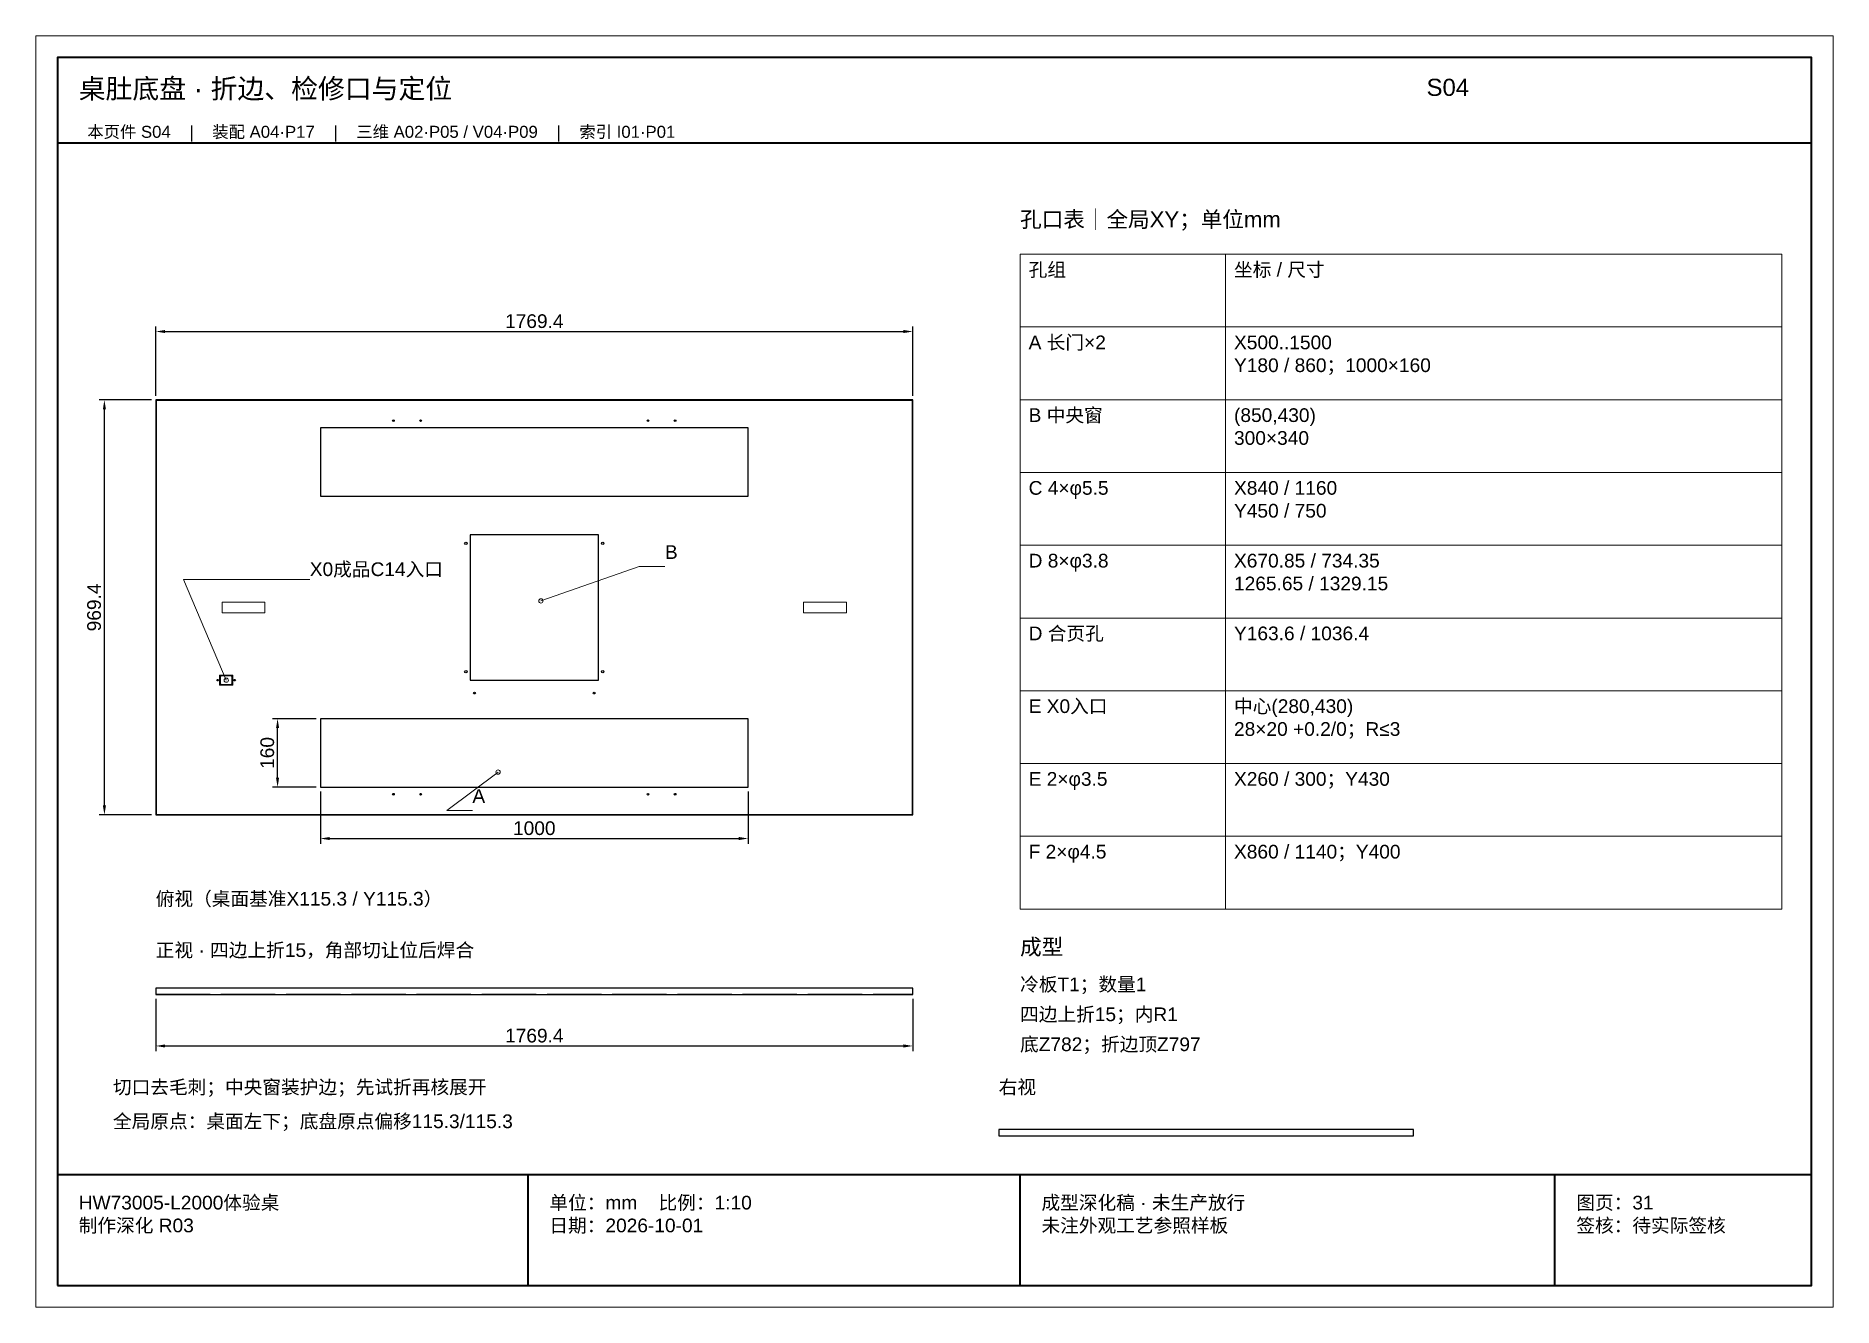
# Paper-space layout 'S04' of a CAD drawing. Header units: millimetres. Extents: x 0 to 420, y 0 to 297.
# The model-space entities are those that its viewports show. They can reach past a viewport. Long polylines and large blocks are cut down to what shows.
import ezdxf

# ---------------------------------------------------------------- set-up
doc = ezdxf.new("R2010")
doc.units = ezdxf.units.MM
doc.linetypes.add('DASHED', pattern=[1.524, 1.27, -0.254])
for name, color, linetype, lineweight in [('DIM', 7, 'Continuous', 13), ('FRAME', 7, 'Continuous', 35), ('HIDDEN', 8, 'DASHED', 13), ('NOTE', 7, 'Continuous', 18), ('OUTLINE', 7, 'Continuous', 25)]:
    doc.layers.add(name, color=color, linetype=linetype, lineweight=lineweight)
doc.styles.add('CN', font='Arial Unicode.ttf')
doc.dimstyles.new('D10_A3', dxfattribs={"dimtxt": 32, "dimasz": 22, "dimexe": 12, "dimexo": 10, "dimgap": 8, "dimtad": 1, "dimdsep": 46, "dimtxsty": 'CN', "dimcen": 2.5, "dimclrd": 7, "dimclre": 7, "dimclrt": 7, "dimazin": 3, "dimtfac": 1, "dimtmove": 0, "dimatfit": 3})

msp = doc.modelspace()

# ---------------------------------------------------------------- linework, layer by layer
at = {"layer": 'DIM'}
for points in [[(182300, 2290), (182780, 2290), (182780, 2460), (182300, 2460)], [(182780, 2290), (184080, 2290), (184080, 2460), (182780, 2460)], [(182300, 2120), (182780, 2120), (182780, 2290), (182300, 2290)], [(182780, 2120), (184080, 2120), (184080, 2290), (182780, 2290)], [(182300, 1950), (182780, 1950), (182780, 2120), (182300, 2120)], [(182780, 1950), (184080, 1950), (184080, 2120), (182780, 2120)], [(182300, 1780), (182780, 1780), (182780, 1950), (182300, 1950)], [(182780, 1780), (184080, 1780), (184080, 1950), (182780, 1950)], [(182300, 1610), (182780, 1610), (182780, 1780), (182300, 1780)], [(182780, 1610), (184080, 1610), (184080, 1780), (182780, 1780)], [(182300, 1440), (182780, 1440), (182780, 1610), (182300, 1610)], [(182780, 1440), (184080, 1440), (184080, 1610), (182780, 1610)], [(182300, 1270), (182780, 1270), (182780, 1440), (182300, 1440)], [(182780, 1270), (184080, 1270), (184080, 1440), (182780, 1440)], [(182300, 1100), (182780, 1100), (182780, 1270), (182300, 1270)], [(182780, 1100), (184080, 1100), (184080, 1270), (182780, 1270)], [(182300, 930), (182780, 930), (182780, 1100), (182300, 1100)], [(182780, 930), (184080, 930), (184080, 1100), (182780, 1100)]]:
    msp.add_lwpolyline(points, close=True, dxfattribs=at)
for points in [[(181180, 1650), (181410, 1730), (181470, 1730)], [(180444.7, 1464.7), (180345, 1700), (180640, 1700)], [(181080, 1250), (180960, 1160), (181020, 1160)]]:
    msp.add_lwpolyline(points, dxfattribs=at)
for centre in [(181180, 1650), (180444.7, 1464.7), (181080, 1250)]:
    msp.add_circle(centre, 5, dxfattribs=at)
at = {"layer": 'FRAME'}
for p, q in [((180050, 2720), (184150, 2720)), ((180050, 310), (184150, 310)), ((181150, 50), (181150, 310)), ((182300, 50), (182300, 310)), ((183550, 50), (183550, 310))]:
    msp.add_line(p, q, dxfattribs=at)
msp.add_lwpolyline([(180050, 50), (184150, 50), (184150, 2920), (180050, 2920)], close=True, dxfattribs=at)
at = {"layer": 'HIDDEN'}
msp.add_line((180280, 731), (182049.4, 731), dxfattribs=at)
for points in [[(180435.2, 1622.2), (180535.2, 1622.2), (180535.2, 1647.2), (180435.2, 1647.2)], [(181794.2, 1622.2), (181894.2, 1622.2), (181894.2, 1647.2), (181794.2, 1647.2)], [(180429.1, 1452.95), (180460.3, 1452.95), (180460.3, 1476.45), (180429.1, 1476.45)]]:
    msp.add_lwpolyline(points, close=True, dxfattribs=at)
at = {"layer": 'OUTLINE'}
for p, q in [((180430.7, 1471.7), (180430.7, 1457.7)), ((180455.7, 1474.7), (180433.7, 1474.7)), ((180458.7, 1457.7), (180458.7, 1471.7)), ((180433.7, 1454.7), (180455.7, 1454.7))]:
    msp.add_line(p, q, dxfattribs=at)
for points in [[(180280, 1150), (182049.4, 1150), (182049.4, 2119.4), (180280, 2119.4)], [(180281, 1151), (182048.4, 1151), (182048.4, 2118.4), (180281, 2118.4)], [(180664.7, 1894.7), (181664.7, 1894.7), (181664.7, 2054.7), (180664.7, 2054.7)], [(181014.7, 1464.7), (181314.7, 1464.7), (181314.7, 1804.7), (181014.7, 1804.7)], [(180664.7, 1214.7), (181664.7, 1214.7), (181664.7, 1374.7), (180664.7, 1374.7)], [(180280, 730), (182049.4, 730), (182049.4, 745), (180280, 745)], [(182250, 400), (183219.4, 400), (183219.4, 415), (182250, 415)]]:
    msp.add_lwpolyline(points, close=True, dxfattribs=at)
for centre, radius in [((180835.55, 2071.1), 1.9), ((180899.05, 2071.1), 1.9), ((181430.35, 2071.1), 1.9), ((181493.85, 2071.1), 1.9), ((181004.7, 1784.7), 2.75), ((181324.7, 1784.7), 2.75), ((181004.7, 1484.7), 2.75), ((181324.7, 1484.7), 2.75), ((180424.7, 1464.7), 1.75), ((180464.7, 1464.7), 1.75), ((181024.7, 1434.7), 2.25), ((181304.7, 1434.7), 2.25), ((180835.55, 1198.3), 1.9), ((180899.05, 1198.3), 1.9), ((181430.35, 1198.3), 1.9), ((181493.85, 1198.3), 1.9)]:
    msp.add_circle(centre, radius, dxfattribs=at)
for centre, start, end in [((180433.7, 1471.7), 90, 180), ((180455.7, 1471.7), 0, 90), ((180433.7, 1457.7), 180, 270), ((180455.7, 1457.7), 270, 360)]:
    msp.add_arc(centre, 3, start, end, dxfattribs=at)

# ---------------------------------------------------------------- texts
at = {"layer": 'NOTE', "attachment_point": 1, "style": 'CN'}
for s, insert, char_height, width in [('桌肚底盘 · 折边、检修口与定位', (180100, 2870), 46, 3100), ('S04', (183250, 2870), 40, 900), ('本页件 S04    |    装配 A04·P17    |    三维 A02·P05 / V04·P09    |    索引 I01·P01', (180120, 2760), 28, 3960), ('孔口表｜全局XY；单位mm', (182300, 2560), 37, 1780), ('孔组', (182320, 2440), 32, 440), ('坐标 / 尺寸', (182800, 2440), 32, 1260), ('A 长门×2', (182320, 2270), 32, 440), ('X500..1500\\PY180 / 860；1000×160', (182800, 2270), 32, 1260), ('B 中央窗', (182320, 2100), 32, 440), ('(850,430)\\P300×340', (182800, 2100), 32, 1260), ('C 4×φ5.5', (182320, 1930), 32, 440), ('X840 / 1160\\PY450 / 750', (182800, 1930), 32, 1260), ('B', (181470, 1780), 32, 220), ('X0成品C14入口', (180640, 1740), 32, 900), ('D 8×φ3.8', (182320, 1760), 32, 440), ('X670.85 / 734.35\\P1265.65 / 1329.15', (182800, 1760), 32, 1260), ('D 合页孔', (182320, 1590), 32, 440), ('Y163.6 / 1036.4', (182800, 1590), 32, 1260), ('E X0入口', (182320, 1420), 32, 440), ('中心(280,430)\\P28×20 +0.2/0；R≤3', (182800, 1420), 32, 1260), ('E 2×φ3.5', (182320, 1250), 32, 440), ('X260 / 300；Y430', (182800, 1250), 32, 1260), ('A', (181020, 1210), 32, 220), ('F 2×φ4.5', (182320, 1080), 32, 440), ('X860 / 1140；Y400', (182800, 1080), 32, 1260), ('俯视（桌面基准X115.3 / Y115.3）', (180280, 970), 32, 2000), ('正视 · 四边上折15，角部切让位后焊合', (180280, 850), 32, 2000), ('成型', (182300, 860), 37, 1780), ('冷板T1；数量1', (182300, 770), 32, 1780), ('四边上折15；内R1', (182300, 700), 32, 1780), ('底Z782；折边顶Z797', (182300, 630), 32, 1780), ('切口去毛刺；中央窗装护边；先试折再核展开', (180180, 530), 32, 2050), ('右视', (182250, 530), 32, 800), ('全局原点：桌面左下；底盘原点偏移115.3/115.3', (180180, 450), 32, 2100), ('HW73005-L2000体验桌\\P制作深化 R03', (180100, 260), 32, 1000), ('单位：mm    比例：1:10\\P日期：2026-10-01', (181200, 260), 32, 1050), ('成型深化稿 · 未生产放行\\P未注外观工艺参照样板', (182350, 260), 32, 1150), ('图页：31\\P签核：待实际签核', (183600, 260), 32, 550)]:
    msp.add_mtext(s, dxfattribs=dict(at, insert=insert, char_height=char_height, width=width))

# ---------------------------------------------------------------- dimensions: what is measured, and where the dimension line sits
at = {"layer": 'DIM'}
for base, p1, p2 in [((180280, 2279.4), (180280, 2119.4), (182049.4, 2119.4)), ((180664.7, 1094.7), (180664.7, 1214.7), (181664.7, 1214.7)), ((180280, 610), (180280, 730), (182049.4, 730))]:
    msp.add_linear_dim(base=base, p1=p1, p2=p2, dimstyle='D10_A3', dxfattribs=at).render()
for base, p1, p2 in [((180160, 1150), (180280, 1150), (180280, 2119.4)), ((180564.7, 1214.7), (180664.7, 1214.7), (180664.7, 1374.7))]:
    msp.add_linear_dim(base=base, p1=p1, p2=p2, angle=90, dimstyle='D10_A3', dxfattribs=at).render()

psp = doc.layouts.new('S04')

# ---------------------------------------------------------------- viewports
at = {"layer": 'Defpoints'}
psp.add_viewport(center=(210, 148.5), size=(420, 297), view_center_point=(182100, 1485), view_height=2970, dxfattribs=at)

doc.saveas('drawing.dxf')
